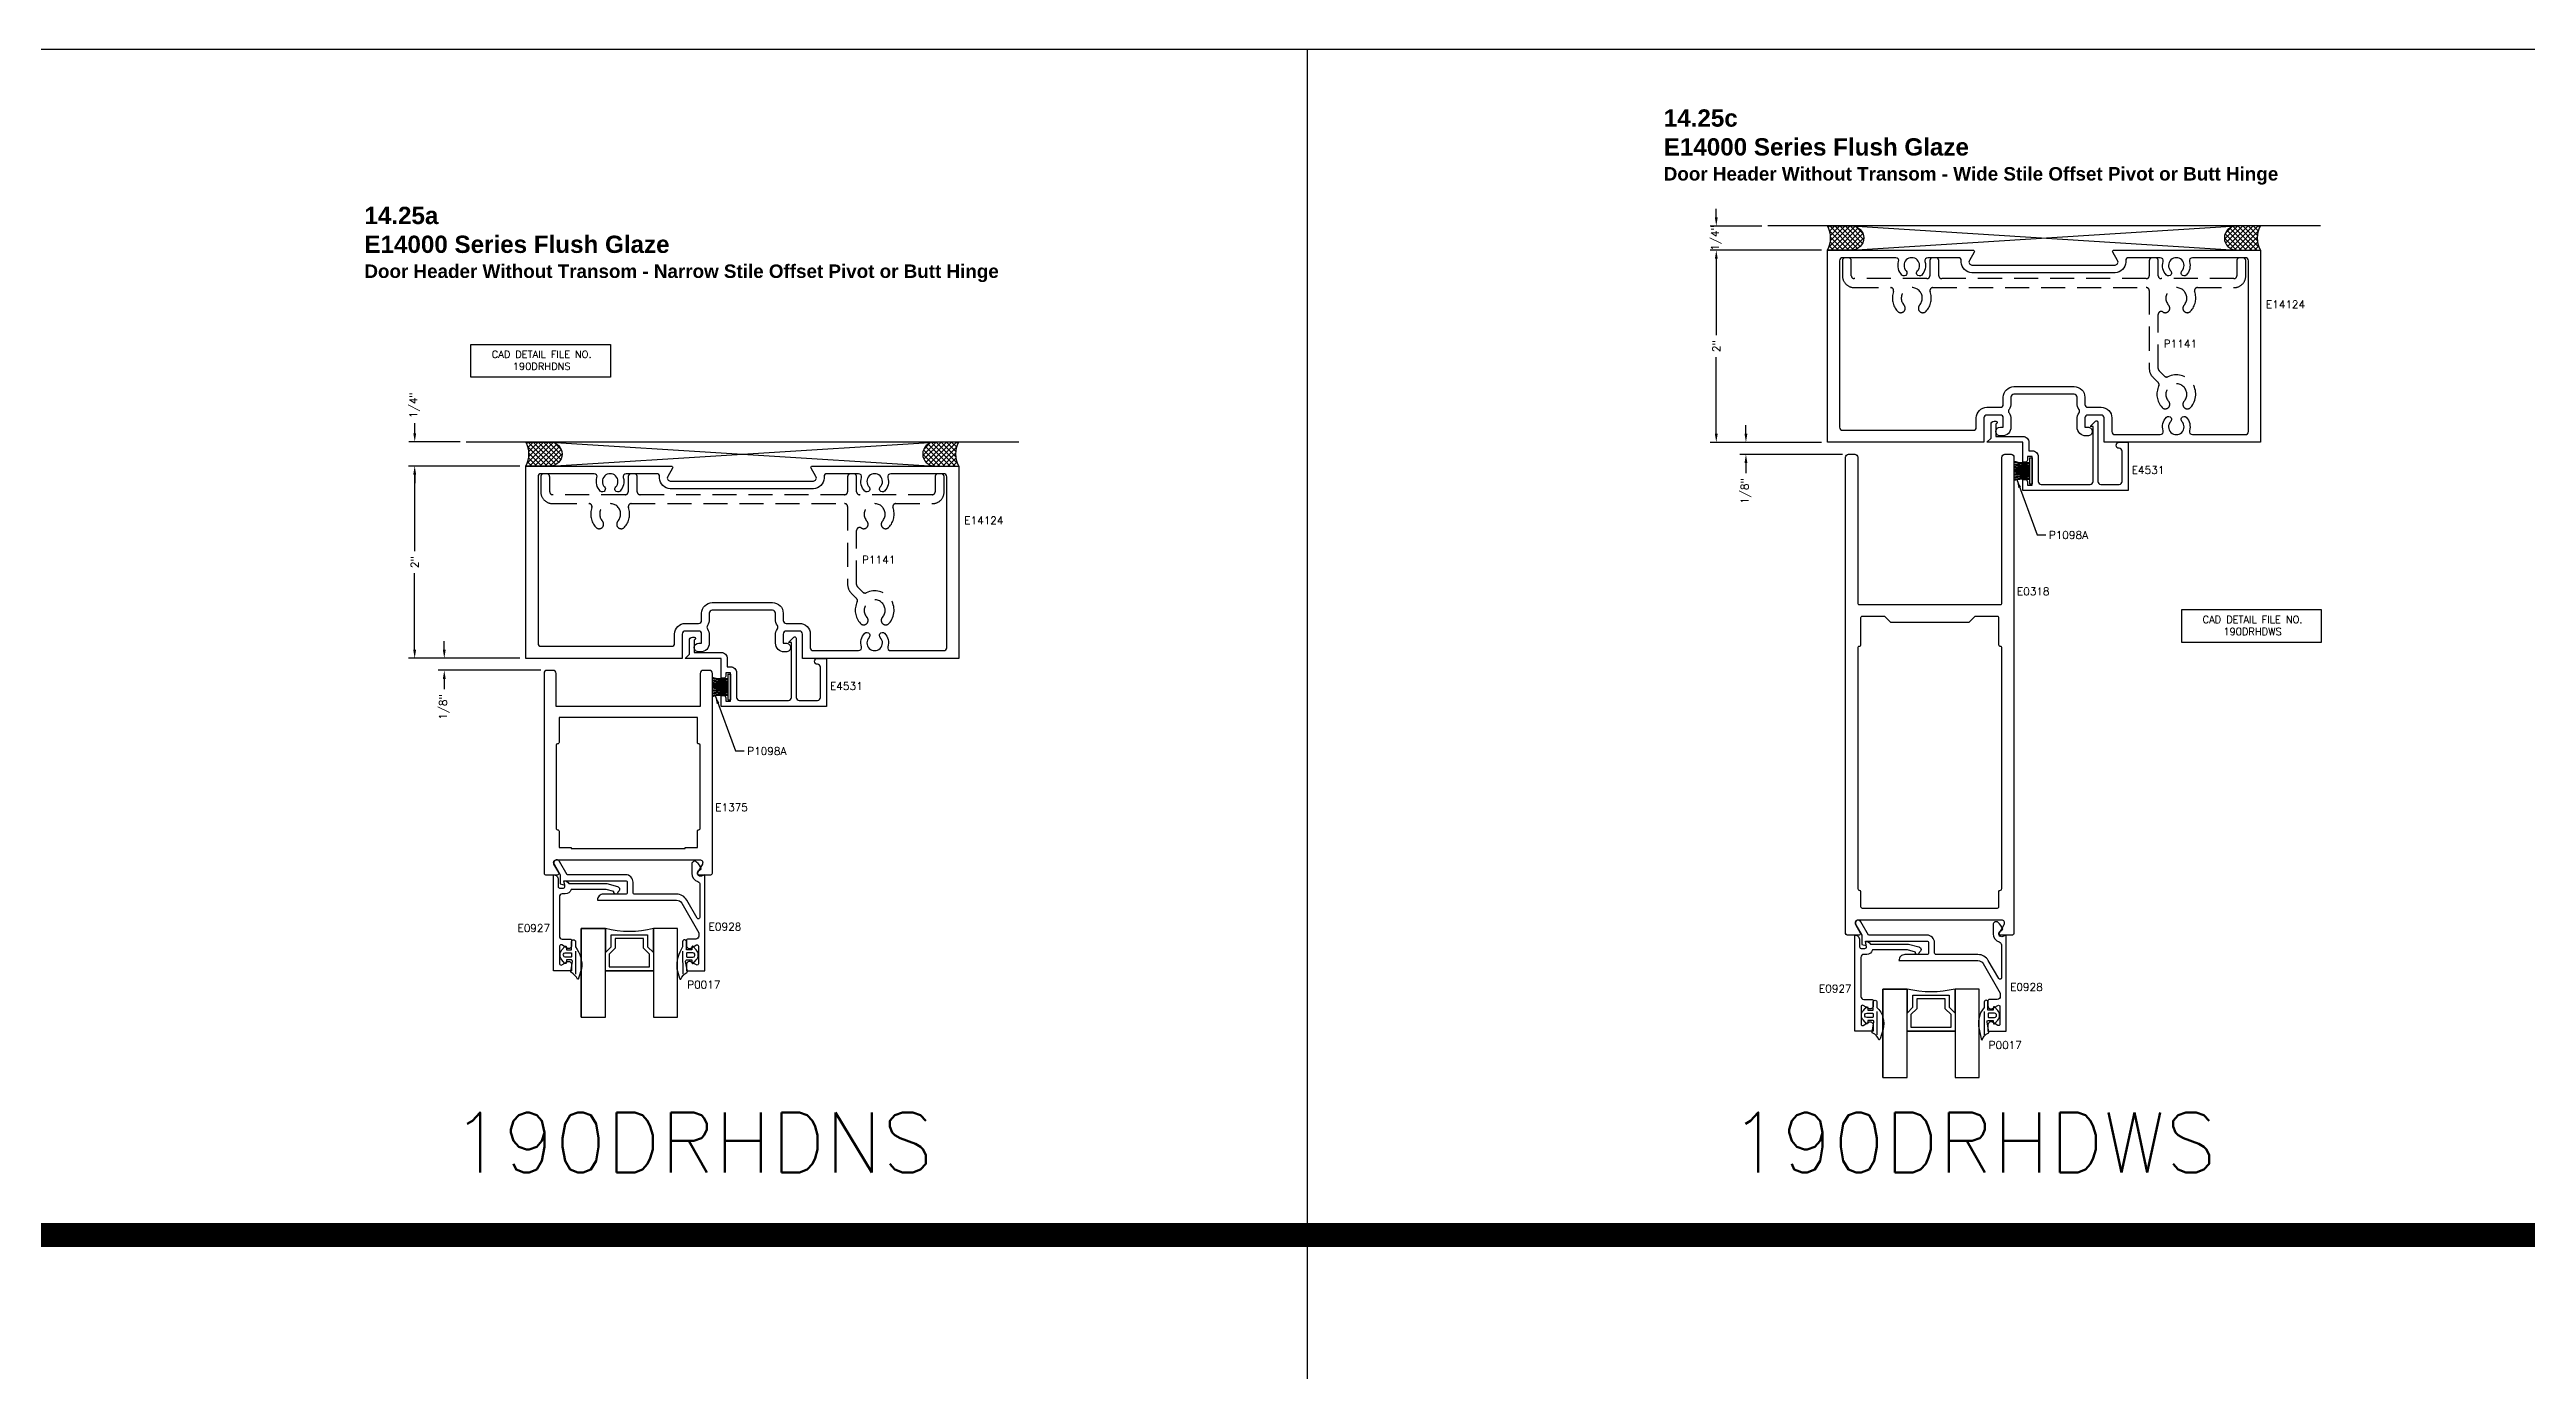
# Model space of a CAD drawing. Extents: x 0 to 139, y -24 to 89.
# Drawn here: x 98.1 to 123.85, y 75.12 to 88.85 of the extents above; entities that cross this region are included whole.
import ezdxf

# ---------------------------------------------------------------- set-up
doc = ezdxf.new("R2010")
doc.units = 0
doc.header["$MEASUREMENT"] = 0
doc.linetypes.add('HIDDEN', pattern=[0.375, 0.25, -0.125])
doc.layers.get('DEFPOINTS').update_dxf_attribs({"linetype": 'CONTINUOUS'})
for name, color, linetype in [('R-ANNO-DIMS', 3, 'CONTINUOUS'), ('R-ANNO-TEXT', 6, 'CONTINUOUS'), ('R-DET1', 4, 'CONTINUOUS'), ('R-DET2', 2, 'CONTINUOUS'), ('R-DET3', 5, 'CONTINUOUS'), ('R-OTLN', 1, 'CONTINUOUS'), ('R-PAT1', 5, 'CONTINUOUS'), ('R-PAT3', 2, 'CONTINUOUS'), ('TITLE', 7, 'CONTINUOUS')]:
    doc.layers.add(name, color=color, linetype=linetype)
doc.styles.get("Standard").update_dxf_attribs({"font": 'simplex'})
doc.dimstyles.new('1X', dxfattribs={"dimtxt": 0.08, "dimasz": 0.09, "dimexe": 0.0625, "dimexo": 0.0625, "dimgap": 0.062, "dimtad": 0, "dimdec": 5, "dimzin": 4, "dimtxsty": 'STANDARD', "dimcen": 0, "dimclrd": 256, "dimclre": 256, "dimclrt": 256, "dimazin": 3, "dimtfac": 1, "dimtdec": 5, "dimtofl": 0, "dimtmove": 0, "dimatfit": 3, "dimtolj": 1, "dimtzin": 4})
pattern_1 = [(45, (114.06353, 79.912073), (-0.0265165, 0.0265165), []), (135, (114.06353, 79.912073), (-0.0265165, -0.0265165), [])]
pattern_2 = [(45, (100.531544, 77.665297), (-0.0265165, 0.0265165), []), (135, (100.531544, 77.665297), (-0.0265165, -0.0265165), [])]

# ---------------------------------------------------------------- blocks, each defined once
blk = doc.blocks.new('*D122')
at = {"layer": 'DEFPOINTS', "color": 0}
for p in [(115.738, 84.768), (116.587, 84.768), (116.806, 84.643)]:
    blk.add_point(p, dxfattribs=at)
at = {"layer": 'R-ANNO-DIMS'}
for p, q in [((116.525, 84.768), (115.675, 84.768)), ((115.738, 84.858), (115.738, 84.948)), ((116.743, 84.643), (115.675, 84.643)), ((115.738, 84.553), (115.738, 84.449))]:
    blk.add_line(p, q, dxfattribs=at)
for points in [[(115.723, 84.858), (115.753, 84.858), (115.738, 84.768)], [(115.723, 84.553), (115.753, 84.553), (115.738, 84.643)]]:
    blk.add_solid(points, dxfattribs=at)
at = {"layer": 'R-ANNO-DIMS', "insert": (115.738, 84.261), "char_height": 0.08, "attachment_point": 5, "rotation": 90}
blk.add_mtext('\\A1;1/8"', dxfattribs=at)
blk = doc.blocks.new('*D123')
at = {"layer": 'DEFPOINTS', "color": 0}
for p in [(115.43, 87.018), (115.964, 87.018), (116.587, 86.768)]:
    blk.add_point(p, dxfattribs=at)
at = {"layer": 'R-ANNO-DIMS'}
for p, q in [((115.43, 87.108), (115.43, 87.198)), ((115.902, 87.018), (115.367, 87.018)), ((116.525, 86.768), (115.367, 86.768)), ((115.43, 86.678), (115.43, 86.588))]:
    blk.add_line(p, q, dxfattribs=at)
for points in [[(115.415, 87.108), (115.445, 87.108), (115.43, 87.018)], [(115.415, 86.678), (115.445, 86.678), (115.43, 86.768)]]:
    blk.add_solid(points, dxfattribs=at)
at = {"layer": 'R-ANNO-DIMS', "insert": (115.43, 86.893), "char_height": 0.08, "attachment_point": 5, "rotation": 90}
blk.add_mtext('\\A1;1/4"', dxfattribs=at)
blk = doc.blocks.new('*D124')
at = {"layer": 'DEFPOINTS', "color": 0}
for p in [(115.43, 86.768), (116.587, 86.768), (116.587, 84.768)]:
    blk.add_point(p, dxfattribs=at)
at = {"layer": 'R-ANNO-DIMS'}
for p, q in [((116.525, 86.768), (115.367, 86.768)), ((115.43, 86.678), (115.43, 85.884)), ((115.43, 84.858), (115.43, 85.653)), ((116.525, 84.768), (115.367, 84.768))]:
    blk.add_line(p, q, dxfattribs=at)
for points in [[(115.415, 86.678), (115.445, 86.678), (115.43, 86.768)], [(115.415, 84.858), (115.445, 84.858), (115.43, 84.768)]]:
    blk.add_solid(points, dxfattribs=at)
at = {"layer": 'R-ANNO-DIMS', "insert": (115.43, 85.768), "char_height": 0.08, "attachment_point": 5, "rotation": 90}
blk.add_mtext('\\A1;2"', dxfattribs=at)
blk = doc.blocks.new('*D125')
at = {"layer": 'DEFPOINTS', "color": 0}
for p in [(102.206, 82.522), (103.055, 82.522), (103.274, 82.397)]:
    blk.add_point(p, dxfattribs=at)
at = {"layer": 'R-ANNO-DIMS'}
for p, q in [((102.206, 82.612), (102.206, 82.702)), ((102.993, 82.522), (102.143, 82.522)), ((103.211, 82.397), (102.143, 82.397)), ((102.206, 82.307), (102.206, 82.202))]:
    blk.add_line(p, q, dxfattribs=at)
for points in [[(102.191, 82.612), (102.221, 82.612), (102.206, 82.522)], [(102.191, 82.307), (102.221, 82.307), (102.206, 82.397)]]:
    blk.add_solid(points, dxfattribs=at)
at = {"layer": 'R-ANNO-DIMS', "insert": (102.206, 82.015), "char_height": 0.08, "attachment_point": 5, "rotation": 90}
blk.add_mtext('\\A1;1/8"', dxfattribs=at)
blk = doc.blocks.new('*D126')
at = {"layer": 'DEFPOINTS', "color": 0}
for p in [(101.899, 84.772), (102.432, 84.772), (103.055, 84.522)]:
    blk.add_point(p, dxfattribs=at)
at = {"layer": 'R-ANNO-DIMS'}
for p, q in [((102.37, 84.772), (101.836, 84.772)), ((101.899, 84.862), (101.899, 84.966)), ((102.993, 84.522), (101.836, 84.522)), ((101.899, 84.432), (101.899, 84.342))]:
    blk.add_line(p, q, dxfattribs=at)
for points in [[(101.884, 84.862), (101.914, 84.862), (101.899, 84.772)], [(101.884, 84.432), (101.914, 84.432), (101.899, 84.522)]]:
    blk.add_solid(points, dxfattribs=at)
at = {"layer": 'R-ANNO-DIMS', "insert": (101.899, 85.154), "char_height": 0.08, "attachment_point": 5, "rotation": 90}
blk.add_mtext('\\A1;1/4"', dxfattribs=at)
blk = doc.blocks.new('*D127')
at = {"layer": 'DEFPOINTS', "color": 0}
for p in [(101.898, 84.522), (103.055, 84.522), (103.055, 82.522)]:
    blk.add_point(p, dxfattribs=at)
at = {"layer": 'R-ANNO-DIMS'}
for p, q in [((102.993, 84.522), (101.835, 84.522)), ((101.898, 84.432), (101.898, 83.637)), ((101.898, 82.612), (101.898, 83.406)), ((102.993, 82.522), (101.835, 82.522))]:
    blk.add_line(p, q, dxfattribs=at)
for points in [[(101.883, 84.432), (101.913, 84.432), (101.898, 84.522)], [(101.883, 82.612), (101.913, 82.612), (101.898, 82.522)]]:
    blk.add_solid(points, dxfattribs=at)
at = {"layer": 'R-ANNO-DIMS', "insert": (101.898, 83.522), "char_height": 0.08, "attachment_point": 5, "rotation": 90}
blk.add_mtext('\\A1;2"', dxfattribs=at)
blk = doc.blocks.new('WEATHERING')
at = {"layer": 'R-DET2'}
for p, q in [((0, 0), (0, -0.27)), ((0, 0), (0.03, 0)), ((0.03, 0), (0.03, -0.27)), ((0, -0.129), (-0.16, -0.129)), ((0, -0.139), (-0.16, -0.139)), ((0, -0.27), (0.03, -0.27))]:
    blk.add_line(p, q, dxfattribs=at)
for centre, radius, start, end in [((-0.056, 0.313), 0.361, 253.2416, 278.8875), ((-0.056, 0.313), 0.371, 253.7056, 278.6489), ((-0.057, 0.486), 0.557, 259.3278, 275.8729), ((-0.057, 0.486), 0.566, 259.5182, 275.7701), ((-0.063, 0.677), 0.77, 262.7557, 274.6832), ((-0.063, 0.677), 0.78, 262.849, 274.6238), ((-0.066, 1.463), 1.578, 266.5833, 272.3941), ((-0.067, -1.773), 1.619, 87.6382, 93.304), ((-0.064, -0.966), 0.8, 85.4377, 96.9231), ((-0.064, -0.966), 0.79, 85.3793, 97.0112), ((-0.058, -0.769), 0.58, 84.3053, 100.1631), ((-0.058, -0.769), 0.57, 84.2043, 100.3432), ((-0.056, -0.591), 0.38, 81.4567, 105.8164), ((-0.056, -0.591), 0.37, 81.2223, 106.2556)]:
    blk.add_arc(centre, radius, start, end, dxfattribs=at)

msp = doc.modelspace()

# ---------------------------------------------------------------- hatches: boundary and pattern name
at = {"layer": 'R-PAT1'}
h = msp.add_hatch(dxfattribs=at)
h.set_pattern_fill('ANSI37', color=256, scale=0.3, style=0)
h.set_pattern_definition(pattern_1)
h.paths.add_polyline_path([(116.5873421, 87.0184296, -0.2468022963), (116.5873421, 86.7684296), (116.8372931, 86.7684296), (116.8529549, 86.7694085, 0.882004857), (116.8529548, 87.0174507), (116.8372931, 87.0184296)])
h = msp.add_hatch(dxfattribs=at)
h.set_pattern_fill('ANSI37', color=256, scale=0.3, style=0)
h.set_pattern_definition(pattern_1)
h.paths.add_polyline_path([(121.0872441, 87.0184296, 0.2468022963), (121.0872441, 86.7684296), (120.8372931, 86.7684296), (120.8216312, 86.7694085, -0.882004857), (120.8216314, 87.0174507), (120.8372931, 87.0184296)])
h = msp.add_hatch(dxfattribs=at)
h.set_pattern_fill('ANSI37', color=256, scale=0.3, style=0)
h.set_pattern_definition(pattern_2)
h.paths.add_polyline_path([(103.0553569, 84.7716537, -0.2468022963), (103.0553569, 84.5216537), (103.3053079, 84.5216537), (103.3209698, 84.5226326, 0.882004857), (103.3209696, 84.7706749), (103.3053079, 84.7716537)])
h = msp.add_hatch(dxfattribs=at)
h.set_pattern_fill('ANSI37', color=256, scale=0.3, style=0)
h.set_pattern_definition(pattern_2)
h.paths.add_polyline_path([(107.5552589, 84.7716537, 0.2468022963), (107.5552589, 84.5216537), (107.3053079, 84.5216537), (107.2896461, 84.5226326, -0.882004857), (107.2896462, 84.7706749), (107.3053079, 84.7716537)])

# ---------------------------------------------------------------- linework, layer by layer
at = {"layer": 'R-ANNO-TEXT'}
for points in [[(102.4819597, 85.7868806), (103.9334396, 85.7868806), (103.9334396, 85.4448178), (102.4819597, 85.4448178)], [(120.2684872, 83.0285303), (121.7199671, 83.0285303), (121.7199671, 82.6864674), (120.2684872, 82.6864674)]]:
    msp.add_lwpolyline(points, close=True, dxfattribs=at)
at = {"layer": 'R-DET1'}
for points in [[(118.6178421, 84.8304286, -0.4142135624), (118.6798421, 84.7684286), (118.6798421, 84.6814286), (118.7148421, 84.6814276, -0.4142135624), (118.7768421, 84.6194276), (118.7768411, 84.3614286, 0.4142135624), (118.8078411, 84.3304286), (119.3153401, 84.3304286, 0.4142135624), (119.3463401, 84.3614286), (119.3463401, 84.9334286), (119.3153401, 84.9334286), (119.3709906, 84.9890791, -0.6681786379), (119.3963411, 84.9785786), (119.3963401, 84.3614286, 0.4142135624), (119.4273401, 84.3304286), (119.6185911, 84.3304286, 0.4142135624), (119.6495911, 84.3614286), (119.6495911, 84.6754286, 0.4233808722), (119.6175911, 84.7064266, -0.9999838711), (119.6175921, 84.7684286), (119.7115921, 84.7684286), (119.7115921, 84.2684286), (118.6178421, 84.2684286), (118.6178421, 84.3814286), (118.6418421, 84.3814286, -0.4142135624), (118.6648421, 84.3584286), (118.6648411, 84.3244276), (118.7148421, 84.3244276), (118.7148421, 84.6194276), (118.6648411, 84.6194276), (118.6648421, 84.5844286, -0.4142135624), (118.6418421, 84.5614286), (118.6178421, 84.5614286), (118.6178421, 84.7684286), (118.2433411, 84.7684286), (118.2863411, 84.8114286), (118.2863421, 84.9574286, -0.4142135624), (118.3173421, 84.9884286), (118.3363421, 84.9884286, -1), (118.3363421, 84.9584286), (118.3363421, 84.8304286)], [(105.0858569, 82.5836527, -0.4142135624), (105.1478569, 82.5216527), (105.1478569, 82.4346527), (105.1828569, 82.4346517, -0.4142135624), (105.2448569, 82.3726517), (105.2448559, 82.1146527, 0.4142135624), (105.2758559, 82.0836527), (105.7833549, 82.0836527, 0.4142135624), (105.8143549, 82.1146527), (105.8143549, 82.6866527), (105.7833549, 82.6866527), (105.8390054, 82.7423033, -0.6681786379), (105.8643559, 82.7318027), (105.8643549, 82.1146527, 0.4142135624), (105.8953549, 82.0836527), (106.0866059, 82.0836527, 0.4142135624), (106.1176059, 82.1146527), (106.1176059, 82.4286527, 0.4233808722), (106.0856059, 82.4596507, -0.9999838711), (106.0856069, 82.5216527), (106.1796069, 82.5216527), (106.1796069, 82.0216527), (105.0858569, 82.0216527), (105.0858569, 82.1346527), (105.1098569, 82.1346527, -0.4142135624), (105.1328569, 82.1116527), (105.1328559, 82.0776517), (105.1828569, 82.0776517), (105.1828569, 82.3726517), (105.1328559, 82.3726517), (105.1328569, 82.3376527, -0.4142135624), (105.1098569, 82.3146527), (105.0858569, 82.3146527), (105.0858569, 82.5216527), (104.7113559, 82.5216527), (104.7543559, 82.5646527), (104.7543569, 82.7106527, -0.4142135624), (104.7853569, 82.7416527), (104.8043569, 82.7416527, -1), (104.8043569, 82.7116527), (104.8043569, 82.5836527)], [(104.1384106, 80.0069394), (104.6204245, 80.0069394, -0.2679441748), (104.6741185, 79.9759394), (104.8520665, 79.6677236), (104.8520665, 79.6329393, -0.4142135624), (104.8210665, 79.6019393), (104.7390665, 79.6019393, 0.4142135624), (104.7240665, 79.5869393), (104.7240665, 79.5349392, 0.5773502019), (104.7705665, 79.5080924), (104.8265665, 79.5404241, -0.5773502019), (104.8490665, 79.5274337), (104.8490665, 79.3454447, -0.5773519876), (104.8265664, 79.3324544), (104.7705666, 79.3647863, 0.5773519876), (104.7240665, 79.3379396), (104.7240665, 79.2709394), (104.9140665, 79.2709394), (104.9140665, 80.2709393), (104.8795712, 80.2571529, -0.8690756106), (104.8490611, 80.3104302), (104.8780666, 80.332939, 0.1233324455), (104.8293935, 80.4032631, 0.6447667401), (104.7780665, 80.3800073), (104.7780665, 80.2859394, 0.3306536284), (104.8420334, 80.1997867, -0.3306533202), (104.8640665, 80.1701119), (104.8640665, 79.8269208, -0.7673263224), (104.8360761, 79.8194208), (104.7281005, 80.0064394, 0.2679502201), (104.6198475, 80.0689394), (104.1850666, 80.0689394, -0.4142135624), (104.1690666, 80.0849394), (104.1690666, 80.1929394, 0.4142135624), (104.0910666, 80.2709394), (103.4839537, 80.2709394), (103.4034133, 80.4104394, 1), (103.3497197, 80.3794394), (103.4123622, 80.2709393), (103.4123622, 80.175265), (103.4583623, 80.1629394), (103.4502512, 80.2089394), (104.0910666, 80.2089394, -0.4142135624), (104.1070666, 80.1929394), (104.1070666, 80.0849394, -0.4142135624), (104.0910666, 80.0689394), (103.8610666, 80.0689394, 0.4142135624), (103.7990666, 80.0069394)], [(103.5302511, 79.3379395), (103.5302511, 79.2709395), (103.3402511, 79.2709395), (103.3402511, 80.2709393, -0.4142136795), (103.3902511, 80.2209393), (103.3902512, 80.1479394, 0.4142135624), (103.4052512, 80.1329394), (103.4457758, 80.1329394, 0.4663063931), (103.4605479, 80.1505441), (103.4502512, 80.2089394, -0.2521277737), (103.5022508, 80.1789391), (103.8972513, 80.1789394), (104.005274, 80.1499949, -0.7157527911), (104.0091832, 80.0914451, -1.1795036867), (103.9699088, 80.0952838), (103.8890878, 80.1169395), (103.5235484, 80.1169395, -0.3397134022), (103.463652, 80.0709394), (103.4332512, 80.0709394, 0.4142135232), (103.4022511, 80.0399394), (103.4022511, 79.6329395, 0.4142136569), (103.4332511, 79.6019395), (103.5152511, 79.6019395, -0.4142135624), (103.5302511, 79.5869395), (103.5302511, 79.5349395, -0.5773651401), (103.4837499, 79.5080934), (103.4277512, 79.5404243, 0.5773517472), (103.4052511, 79.527434), (103.4052512, 79.3454449, 0.5773513623), (103.4277511, 79.3324546), (103.4835828, 79.3646884, -0.5794456886), (103.5302511, 79.3379395, 1)], [(117.0602363, 78.7097143), (117.0602363, 78.6427143), (116.8702363, 78.6427143), (116.8702363, 79.6427142, -0.4142136795), (116.9202363, 79.5927142), (116.9202364, 79.5197142, 0.4142135624), (116.9352364, 79.5047142), (116.975761, 79.5047142, 0.4663063931), (116.9905331, 79.5223189), (116.9802364, 79.5807142, -0.2521277737), (117.032236, 79.5507139), (117.4272365, 79.5507143), (117.5352592, 79.5217697, -0.7157527911), (117.5391684, 79.4632199, -1.1795036867), (117.499894, 79.4670586), (117.419073, 79.4887143), (117.0535336, 79.4887143, -0.3397134022), (116.9936372, 79.4427142), (116.9632364, 79.4427142, 0.4142135232), (116.9322363, 79.4117142), (116.9322363, 79.0047143, 0.4142136569), (116.9632363, 78.9737143), (117.0452363, 78.9737143, -0.4142135624), (117.0602363, 78.9587143), (117.0602363, 78.9067143, -0.5773651401), (117.0137351, 78.8798682), (116.9577364, 78.9121992, 0.5773517472), (116.9352363, 78.8992088), (116.9352364, 78.7172197, 0.5773513623), (116.9577363, 78.7042294), (117.013568, 78.7364632, -0.5794456886), (117.0602363, 78.7097143, 1)], [(117.6683958, 79.3787142), (118.1504097, 79.3787142, -0.2679441748), (118.2041037, 79.3477142), (118.3820517, 79.0394984), (118.3820517, 79.0047141, -0.4142135624), (118.3510517, 78.9737141), (118.2690517, 78.9737141, 0.4142135624), (118.2540517, 78.9587141), (118.2540517, 78.9067141, 0.5773502019), (118.3005517, 78.8798673), (118.3565517, 78.9121989, -0.5773502019), (118.3790517, 78.8992085), (118.3790517, 78.7172196, -0.5773519876), (118.3565516, 78.7042292), (118.3005518, 78.7365611, 0.5773519876), (118.2540517, 78.7097144), (118.2540517, 78.6427142), (118.4440517, 78.6427142), (118.4440517, 79.6427141), (118.4095564, 79.6289278, -0.8690756106), (118.3790463, 79.682205), (118.4080518, 79.7047138, 0.1233324455), (118.3593787, 79.775038, 0.6447667401), (118.3080517, 79.7517822), (118.3080517, 79.6577142, 0.3306536284), (118.3720186, 79.5715615, -0.3306533202), (118.3940517, 79.5418867), (118.3940517, 79.1986957, -0.7673263224), (118.3660613, 79.1911957), (118.2580857, 79.3782142, 0.2679502201), (118.1498327, 79.4407142), (117.7150518, 79.4407142, -0.4142135624), (117.6990518, 79.4567142), (117.6990518, 79.5647142, 0.4142135624), (117.6210518, 79.6427142), (117.0139389, 79.6427142), (116.9333985, 79.7822142, 1), (116.8797049, 79.7512142), (116.9423474, 79.6427141), (116.9423474, 79.5470399), (116.9883475, 79.5347142), (116.9802364, 79.5807142), (117.6210518, 79.5807142, -0.4142135624), (117.6370518, 79.5647142), (117.6370518, 79.4567142, -0.4142135624), (117.6210518, 79.4407142), (117.3910518, 79.4407142, 0.4142135624), (117.3290518, 79.3787142)]]:
    msp.add_lwpolyline(points, format="xyb", close=True, dxfattribs=at)
at = {"layer": 'R-DET2'}
for points in [[(103.6327867, 79.2917964), (103.6020035, 79.1936879, -0.4770370124), (103.5899224, 79.1839068, 0.1690634905), (103.5279668, 79.252813, -0.3788088369), (103.5200859, 79.2634656), (103.5393, 79.3687823, 0.3462419148), (103.529338, 79.3846538), (103.4752511, 79.3846538), (103.4741402, 79.3544566, -0.6086559015), (103.4609955, 79.3490532), (103.4286848, 79.3856058, -0.3786170875), (103.4286848, 79.4887018), (103.4609955, 79.5252544, -0.6086559015), (103.4741402, 79.5198511), (103.4752511, 79.4896538), (103.5302511, 79.4896538), (103.5302511, 79.5746538, -1), (103.5702511, 79.5746538), (103.5702511, 79.5196143, -0.199321479)], [(104.623423, 79.2924964), (104.6523144, 79.193688, 0.4770370124), (104.6643955, 79.1839069, -0.1690634905), (104.726351, 79.2528132, 0.3788088369), (104.7342319, 79.2634658), (104.7150178, 79.3687824, -0.3462419148), (104.7249797, 79.384654), (104.7790666, 79.384654), (104.7801775, 79.3544568, 0.6086559015), (104.7933223, 79.3490534), (104.8256329, 79.3856061, 0.3786170875), (104.8256328, 79.4887021), (104.7933221, 79.5252547, 0.6086559015), (104.7801774, 79.5198513), (104.7790666, 79.489654), (104.7240666, 79.489654), (104.7240665, 79.574654, 1), (104.6840665, 79.574654), (104.6840665, 79.5196145, 0.1747085857)], [(103.4442037, 79.4446538, -0.3419987131), (103.4635686, 79.4596538), (103.5222511, 79.4596538, -0.4142135624), (103.5302511, 79.4516538), (103.5302511, 79.4226538, -0.4142135624), (103.5222511, 79.4146538), (103.4635686, 79.4146538, -0.3419987131), (103.4442037, 79.4296538, -0.1270166538)], [(104.810114, 79.4446541, 0.3419987131), (104.790749, 79.4596541), (104.7320666, 79.459654, 0.4142135624), (104.7240666, 79.451654), (104.7240666, 79.422654, 0.4142135624), (104.7320666, 79.414654), (104.7907491, 79.4146541, 0.3419987131), (104.810114, 79.4296541, 0.1270166538)], [(117.1640392, 78.6635713), (117.1319887, 78.5654627, -0.4770370124), (117.1199076, 78.5556817, 0.1690634905), (117.057952, 78.6245879, -0.3788088369), (117.0500711, 78.6352405), (117.0692852, 78.7405571, 0.3462419148), (117.0593232, 78.7564287), (117.0052363, 78.7564287), (117.0041254, 78.7262314, -0.6086559015), (116.9909807, 78.7208281), (116.95867, 78.7573807, -0.3786170875), (116.95867, 78.8604766), (116.9909807, 78.8970293, -0.6086559015), (117.0041254, 78.8916259), (117.0052363, 78.8614287), (117.0602363, 78.8614287), (117.0602363, 78.9464287, -1), (117.1002363, 78.9464287), (117.1002363, 78.8913892, -0.270880874)], [(116.9743238, 78.8164287, -0.3419987131), (116.9936887, 78.8314287), (117.0523712, 78.8314287, -0.4142135624), (117.0603712, 78.8234287), (117.0603712, 78.7944287, -0.4142135624), (117.0523712, 78.7864287), (116.9936887, 78.7864287, -0.3419987131), (116.9743238, 78.8014287, -0.1270166538)], [(118.1629518, 78.6635714), (118.1822996, 78.5654628, 0.4770370124), (118.1943807, 78.5556818, -0.1690634905), (118.2563362, 78.624588, 0.3788088369), (118.2642171, 78.6352407), (118.245003, 78.7405573, -0.3462419148), (118.2549649, 78.7564289), (118.3090518, 78.7564289), (118.3101627, 78.7262317, 0.6086559015), (118.3233075, 78.7208283), (118.3556181, 78.757381, 0.3786170875), (118.355618, 78.8604769), (118.3233073, 78.8970295, 0.6086559015), (118.3101626, 78.8916261), (118.3090518, 78.8614289), (118.2540518, 78.8614289), (118.2540517, 78.9464289, 1), (118.2140517, 78.9464288), (118.2140517, 78.8913893, 0.2392008477)], [(118.3413215, 78.8164289, 0.3419987131), (118.3219565, 78.8314289), (118.2632741, 78.8314289, 0.4142135624), (118.2552741, 78.8234289), (118.2552741, 78.7944289, 0.4142135624), (118.2632741, 78.7864289), (118.3219566, 78.7864289, 0.3419987131), (118.3413215, 78.8014289, 0.1270166538)]]:
    msp.add_lwpolyline(points, format="xyb", close=True, dxfattribs=at)
for points in [[(103.6304827, 78.7914807), (103.8804827, 78.7914806), (103.8804827, 79.7106811), (103.6304827, 79.7106811), (103.6304827, 78.7914806), (103.6304827, 79.7106811), (103.8804827, 79.7106811), (103.8804827, 79.4606811), (103.9424827, 79.5226811), (103.9424827, 79.6476811), (104.3184827, 79.6476811), (104.3184827, 79.5226811), (104.3804827, 79.4606811), (104.3804827, 79.2726811), (103.8804827, 79.2726811), (104.3804827, 79.2726811), (104.3804827, 78.7914806), (104.6304827, 78.7914806), (104.6304827, 79.7106811), (104.3804827, 79.7106811), (104.3804827, 79.4606811), (104.3804827, 79.7106811, -0.1233101835), (103.8804827, 79.7106811, 1.5690044203)], [(117.1626459, 78.1632554), (117.4126459, 78.1632552), (117.4126459, 79.0824558), (117.1626459, 79.0824558), (117.1626459, 78.1632552), (117.1626459, 79.0824558), (117.4126459, 79.0824558), (117.4126459, 78.8324558), (117.4746459, 78.8944558), (117.4746459, 79.0194558), (117.8506459, 79.0194558), (117.8506459, 78.8944558), (117.9126459, 78.8324558), (117.9126459, 78.6444558), (117.4126459, 78.6444558), (117.9126459, 78.6444558), (117.9126459, 78.1632552), (118.1626459, 78.1632552), (118.1626459, 79.0824558), (117.9126459, 79.0824558), (117.9126459, 78.8324558), (117.9126459, 79.0824558, -0.1233101835), (117.4126459, 79.0824558, 1.5690044203)]]:
    msp.add_lwpolyline(points, format="xyb", dxfattribs=at)
for points in [[(103.9204827, 79.3126811), (104.3404827, 79.3126811), (104.3404827, 79.4441126), (104.2784827, 79.5061126), (104.2784827, 79.6076811), (103.9824827, 79.6076811), (103.9824827, 79.5061126), (103.9204827, 79.4441126), (103.9204827, 79.3126811)], [(103.5702511, 79.475464), (103.5700035, 79.235688)], [(104.6840666, 79.4754642), (104.6843144, 79.2356881)], [(117.1003712, 78.8472389), (117.1001236, 78.6074628)], [(117.4526459, 78.6844558), (117.8726459, 78.6844558), (117.8726459, 78.8158872), (117.8106459, 78.8778872), (117.8106459, 78.9794558), (117.5146459, 78.9794558), (117.5146459, 78.8778872), (117.4526459, 78.8158872), (117.4526459, 78.6844558)], [(118.2152741, 78.847239), (118.2155219, 78.607463)]]:
    msp.add_lwpolyline(points, dxfattribs=at)
at = {"layer": 'R-DET3'}
for p, q in [((121.7097827, 87.0184296), (115.9642675, 87.0184296)), ((116.8372931, 87.0184296), (120.8372931, 86.7684296)), ((116.8372931, 86.7684296), (120.8372931, 87.0184296)), ((108.1777975, 84.7716537), (102.4322823, 84.7716537)), ((103.3053079, 84.7716537), (107.3053079, 84.5216537)), ((103.3053079, 84.5216537), (107.3053079, 84.7716537))]:
    msp.add_line(p, q, dxfattribs=at)
at = {"layer": 'R-DET3', "linetype": 'HIDDEN'}
for points in [[(120.0243911, 86.6574286, 0.4142135624), (119.9933911, 86.6884286), (119.9623911, 86.6884286, 0.4142135624), (119.9313911, 86.6574286), (119.9313911, 86.5014286, -0.4142135624), (119.9003911, 86.4704286), (117.7743961, 86.4704286, -0.4142135624), (117.7433961, 86.5014286), (117.7433961, 86.6574286, 0.4142135624), (117.7123961, 86.6884286), (117.6813961, 86.6884286, 0.4142135624), (117.6503961, 86.6574286), (117.6503961, 86.5014286, -0.4142135624), (117.6193961, 86.4704286), (116.8646411, 86.4704286, -0.4142135624), (116.8336411, 86.5014286), (116.8336411, 86.6574286, 0.4142135624), (116.8026411, 86.6884286), (116.7716411, 86.6884286, 0.4142135624), (116.7406411, 86.6574286), (116.7406411, 86.5024286, 0.4142135624), (116.8656411, 86.3774286), (117.2428397, 86.3774286, -0.5181193094), (117.2720511, 86.3360509, 0.27806951), (117.3137053, 86.1316988, 0.5062303828), (117.3882038, 86.1399237, 0.3278181232), (117.3821619, 86.1946487, -2.2780811719), (117.5426302, 86.1946487, 0.3278181232), (117.5365884, 86.1399237, 0.5062303828), (117.6110869, 86.1316988, 0.27806951), (117.6527411, 86.3360509, -0.5181193094), (117.6819525, 86.3774286), (119.9003911, 86.3774286, -0.4142135624), (119.9313911, 86.3464286), (119.9313911, 85.5354444, 0.1989123674), (119.9680027, 85.447056), (120.0241357, 85.3909231, -0.3180460654), (120.0301787, 85.3556217, 0.3065542285), (120.0637003, 85.1316988, 0.5062303828), (120.1381988, 85.1399237, 0.3278181232), (120.1321569, 85.1946487, -2.2780811719), (120.2926252, 85.1946487, 0.3278181232), (120.2865834, 85.1399237, 0.5062303828), (120.3610819, 85.1316988, 0.8256018173), (120.125198, 85.450641, -0.3180460654), (120.0898966, 85.456684), (120.0334708, 85.5131098, -0.1989123674), (120.0243911, 85.5350301), (120.0243911, 86.0983909, -0.5966495988), (120.0724061, 86.1243041, 0.4311315419), (120.1381988, 86.1399237, 0.3278181232), (120.1321569, 86.1946487, -2.2780811719), (120.2926252, 86.1946487, 0.3278181232), (120.2865834, 86.1399237, 0.5062303828), (120.3610819, 86.1316988, 0.27806951), (120.4027361, 86.3360509, -0.5181193094), (120.4319475, 86.3774286), (120.8131411, 86.3774286, 0.4142135624), (120.9341411, 86.4984286), (120.9341411, 86.6574286, 0.4142135624), (120.9031411, 86.6884286), (120.8721411, 86.6884286, 0.4142135624), (120.8411411, 86.6574286), (120.8411411, 86.5014286, -0.4142135624), (120.8101411, 86.4704286), (120.0553911, 86.4704286, -0.4142135624), (120.0243911, 86.5014286)], [(106.4924059, 84.4106527, 0.4142135624), (106.4614059, 84.4416527), (106.4304059, 84.4416527, 0.4142135624), (106.3994059, 84.4106527), (106.3994059, 84.2546527, -0.4142135624), (106.3684059, 84.2236527), (104.2424109, 84.2236527, -0.4142135624), (104.2114109, 84.2546527), (104.2114109, 84.4106527, 0.4142135624), (104.1804109, 84.4416527), (104.1494109, 84.4416527, 0.4142135624), (104.1184109, 84.4106527), (104.1184109, 84.2546527, -0.4142135624), (104.0874109, 84.2236527), (103.3326559, 84.2236527, -0.4142135624), (103.3016559, 84.2546527), (103.3016559, 84.4106527, 0.4142135624), (103.2706559, 84.4416527), (103.2396559, 84.4416527, 0.4142135624), (103.2086559, 84.4106527), (103.2086559, 84.2556527, 0.4142135624), (103.3336559, 84.1306527), (103.7108545, 84.1306527, -0.5181193094), (103.7400659, 84.0892751, 0.27806951), (103.7817201, 83.8849229, 0.5062303828), (103.8562186, 83.8931479, 0.3278181232), (103.8501767, 83.9478728, -2.2780811719), (104.0106451, 83.9478728, 0.3278181232), (104.0046032, 83.8931479, 0.5062303828), (104.0791017, 83.8849229, 0.27806951), (104.1207559, 84.0892751, -0.5181193094), (104.1499673, 84.1306527), (106.3684059, 84.1306527, -0.4142135624), (106.3994059, 84.0996527), (106.3994059, 83.2886685, 0.1989123674), (106.4360176, 83.2002802), (106.4921505, 83.1441472, -0.3180460654), (106.4981935, 83.1088458, 0.3065542285), (106.5317151, 82.8849229, 0.5062303828), (106.6062136, 82.8931479, 0.3278181232), (106.6001717, 82.9478728, -2.2780811719), (106.7606401, 82.9478728, 0.3278181232), (106.7545982, 82.8931479, 0.5062303828), (106.8290967, 82.8849229, 0.8256018173), (106.5932128, 83.2038652, -0.3180460654), (106.5579114, 83.2099082), (106.5014856, 83.266334, -0.1989123674), (106.4924059, 83.2882543), (106.4924059, 83.8516151, -0.5966495988), (106.5404209, 83.8775282, 0.4311315419), (106.6062136, 83.8931479, 0.3278181232), (106.6001717, 83.9478728, -2.2780811719), (106.7606401, 83.9478728, 0.3278181232), (106.7545982, 83.8931479, 0.5062303828), (106.8290967, 83.8849229, 0.27806951), (106.8707509, 84.0892751, -0.5181193094), (106.8999623, 84.1306527), (107.2811559, 84.1306527, 0.4142135624), (107.4021559, 84.2516527), (107.4021559, 84.4106527, 0.4142135624), (107.3711559, 84.4416527), (107.3401559, 84.4416527, 0.4142135624), (107.3091559, 84.4106527), (107.3091559, 84.2546527, -0.4142135624), (107.2781559, 84.2236527), (106.5234059, 84.2236527, -0.4142135624), (106.4924059, 84.2546527)]]:
    msp.add_lwpolyline(points, format="xyb", close=True, dxfattribs=at)
at = {"layer": 'R-OTLN'}
for points in [[(118.4933411, 85.2374286), (118.4933411, 85.1774286, -0.1465778598), (118.4731411, 85.1093286, 0.2958579882), (118.4731411, 85.0755286, -0.1465778598), (118.4933411, 85.0074286), (118.4933411, 84.9274286, -0.4139789032), (118.4003411, 84.8344286), (118.3833411, 84.8344286, -0.4130434783), (118.3373411, 84.8804286), (118.3373411, 84.8814286, -0.4130434783), (118.3833411, 84.9274286), (118.4133411, 84.9274286), (118.4133411, 85.0214286, 0.4129032258), (118.3823411, 85.0524286), (118.2433411, 85.0524286, 0.4129032258), (118.2123411, 85.0214286), (118.2123411, 84.7684286), (116.5873411, 84.7684286), (116.5873411, 86.7684286), (118.0978411, 86.7684286, -0.5775639246), (118.1108411, 86.7459286), (118.0606411, 86.6589286, 0.5779217384), (118.0875411, 86.6124286), (119.5752411, 86.6124286, 0.5779217384), (119.6021411, 86.6589286), (119.5518411, 86.7459286, -0.5775639246), (119.5648411, 86.7684286), (121.0873411, 86.7684286), (121.0873411, 84.7684286), (119.4623411, 84.7684286), (119.4623411, 85.0214286, 0.4129032258), (119.4313411, 85.0524286), (119.2923411, 85.0524286, 0.4129032258), (119.2613411, 85.0214286), (119.2613411, 84.9274286), (119.2913411, 84.9274286, -0.415219065), (119.3373411, 84.8814286), (119.3373411, 84.8804286, -0.415219065), (119.2913411, 84.8344286), (119.2743411, 84.8344286, -0.4129032258), (119.1813411, 84.9274286), (119.1813411, 85.0074286, -0.1438783915), (119.2015411, 85.0755286, 0.2958579882), (119.2015411, 85.1093286, -0.1438783915), (119.1813411, 85.1774286), (119.1813411, 85.2374286, 0.4129032258), (119.1503411, 85.2684286), (118.5243411, 85.2684286, 0.4129032258), (118.4933411, 85.2374286)], [(119.5733411, 84.8484286), (120.0457411, 84.8484286, 0.4997946556), (120.0754411, 84.8883286, -0.2717141363), (120.1093411, 85.0286286, -0.5), (120.1585411, 85.0226286, -0.3321236016), (120.1540411, 84.9856286, 2.3513284564), (120.2707411, 84.9856286, -0.3346707893), (120.2661411, 85.0226286, -0.5), (120.3153411, 85.0286286, -0.2709970054), (120.3493411, 84.8883286, 0.5030196766), (120.3790411, 84.8484286), (120.9313411, 84.8484286, 0.4129032258), (120.9623411, 84.8794286), (120.9623411, 86.6574286, 0.4129032258), (120.9313411, 86.6884286), (120.3790411, 86.6884286, 0.5030196766), (120.3493411, 86.6485286, -0.2706707515), (120.3153411, 86.5082286, -0.5), (120.2661411, 86.5142286, -0.3353290353), (120.2707411, 86.5512286, 2.3513284564), (120.1540411, 86.5512286, -0.3327717808), (120.1585411, 86.5142286, -0.5), (120.1093411, 86.5082286, -0.2713887228), (120.0754411, 86.6485286, 0.4997946556), (120.0457411, 86.6884286), (119.7172411, 86.6884286, 0.4129032258), (119.6862411, 86.6574286), (119.6862411, 86.6434286, -0.4144144144), (119.5752411, 86.5324286), (118.0875411, 86.5324286, -0.4144144144), (117.9765411, 86.6434286), (117.9765411, 86.6574286, 0.4129032258), (117.9455411, 86.6884286), (117.6290411, 86.6884286, 0.5030196766), (117.5993411, 86.6485286, -0.2706707515), (117.5653411, 86.5082286, -0.5), (117.5161411, 86.5142286, -0.3353290353), (117.5207411, 86.5512286, 2.3513284564), (117.4040411, 86.5512286, -0.3327717808), (117.4085411, 86.5142286, -0.5), (117.3593411, 86.5082286, -0.2713887228), (117.3254411, 86.6485286, 0.4997946556), (117.2957411, 86.6884286), (116.7433411, 86.6884286, 0.4129032258), (116.7123411, 86.6574286), (116.7123411, 84.9244286, 0.4129032258), (116.7433411, 84.8934286), (118.1013411, 84.8934286, 0.4129032258), (118.1323411, 84.9244286), (118.1323411, 85.0214286, -0.4144144144), (118.2433411, 85.1324286), (118.3823411, 85.1324286, 0.4129032258), (118.4133411, 85.1634286), (118.4133411, 85.2374286, -0.4144144144), (118.5243411, 85.3484286), (119.1503411, 85.3484286, -0.4144144144), (119.2613411, 85.2374286), (119.2613411, 85.1634286, 0.4129032258), (119.2923411, 85.1324286), (119.4313411, 85.1324286, -0.4144144144), (119.5423411, 85.0214286), (119.5423411, 84.8794286, 0.4129032258), (119.5733411, 84.8484286)], [(104.9613559, 82.9906527), (104.9613559, 82.9306527, -0.1465778598), (104.9411559, 82.8625527, 0.2958579882), (104.9411559, 82.8287527, -0.1465778598), (104.9613559, 82.7606527), (104.9613559, 82.6806527, -0.4139789032), (104.8683559, 82.5876527), (104.8513559, 82.5876527, -0.4130434783), (104.8053559, 82.6336527), (104.8053559, 82.6346527, -0.4130434783), (104.8513559, 82.6806527), (104.8813559, 82.6806527), (104.8813559, 82.7746527, 0.4129032258), (104.8503559, 82.8056527), (104.7113559, 82.8056527, 0.4129032258), (104.6803559, 82.7746527), (104.6803559, 82.5216527), (103.0553559, 82.5216527), (103.0553559, 84.5216527), (104.5658559, 84.5216527, -0.5775639246), (104.5788559, 84.4991527), (104.5286559, 84.4121527, 0.5779217384), (104.5555559, 84.3656527), (106.0432559, 84.3656527, 0.5779217384), (106.0701559, 84.4121527), (106.0198559, 84.4991527, -0.5775639246), (106.0328559, 84.5216527), (107.5553559, 84.5216527), (107.5553559, 82.5216527), (105.9303559, 82.5216527), (105.9303559, 82.7746527, 0.4129032258), (105.8993559, 82.8056527), (105.7603559, 82.8056527, 0.4129032258), (105.7293559, 82.7746527), (105.7293559, 82.6806527), (105.7593559, 82.6806527, -0.415219065), (105.8053559, 82.6346527), (105.8053559, 82.6336527, -0.415219065), (105.7593559, 82.5876527), (105.7423559, 82.5876527, -0.4129032258), (105.6493559, 82.6806527), (105.6493559, 82.7606527, -0.1438783915), (105.6695559, 82.8287527, 0.2958579882), (105.6695559, 82.8625527, -0.1438783915), (105.6493559, 82.9306527), (105.6493559, 82.9906527, 0.4129032258), (105.6183559, 83.0216527), (104.9923559, 83.0216527, 0.4129032258), (104.9613559, 82.9906527)], [(106.0413559, 82.6016527), (106.5137559, 82.6016527, 0.4997946556), (106.5434559, 82.6415527, -0.2717141363), (106.5773559, 82.7818527, -0.5), (106.6265559, 82.7758527, -0.3321236016), (106.6220559, 82.7388527, 2.3513284564), (106.7387559, 82.7388527, -0.3346707893), (106.7341559, 82.7758527, -0.5), (106.7833559, 82.7818527, -0.2709970054), (106.8173559, 82.6415527, 0.5030196766), (106.8470559, 82.6016527), (107.3993559, 82.6016527, 0.4129032258), (107.4303559, 82.6326527), (107.4303559, 84.4106527, 0.4129032258), (107.3993559, 84.4416527), (106.8470559, 84.4416527, 0.5030196766), (106.8173559, 84.4017527, -0.2706707515), (106.7833559, 84.2614527, -0.5), (106.7341559, 84.2674527, -0.3353290353), (106.7387559, 84.3044527, 2.3513284564), (106.6220559, 84.3044527, -0.3327717808), (106.6265559, 84.2674527, -0.5), (106.5773559, 84.2614527, -0.2713887228), (106.5434559, 84.4017527, 0.4997946556), (106.5137559, 84.4416527), (106.1852559, 84.4416527, 0.4129032258), (106.1542559, 84.4106527), (106.1542559, 84.3966527, -0.4144144144), (106.0432559, 84.2856527), (104.5555559, 84.2856527, -0.4144144144), (104.4445559, 84.3966527), (104.4445559, 84.4106527, 0.4129032258), (104.4135559, 84.4416527), (104.0970559, 84.4416527, 0.5030196766), (104.0673559, 84.4017527, -0.2706707515), (104.0333559, 84.2614527, -0.5), (103.9841559, 84.2674527, -0.3353290353), (103.9887559, 84.3044527, 2.3513284564), (103.8720559, 84.3044527, -0.3327717808), (103.8765559, 84.2674527, -0.5), (103.8273559, 84.2614527, -0.2713887228), (103.7934559, 84.4017527, 0.4997946556), (103.7637559, 84.4416527), (103.2113559, 84.4416527, 0.4129032258), (103.1803559, 84.4106527), (103.1803559, 82.6776527, 0.4129032258), (103.2113559, 82.6466527), (104.5693559, 82.6466527, 0.4129032258), (104.6003559, 82.6776527), (104.6003559, 82.7746527, -0.4144144144), (104.7113559, 82.8856527), (104.8503559, 82.8856527, 0.4129032258), (104.8813559, 82.9166527), (104.8813559, 82.9906527, -0.4144144144), (104.9923559, 83.1016527), (105.6183559, 83.1016527, -0.4144144144), (105.7293559, 82.9906527), (105.7293559, 82.9166527, 0.4129032258), (105.7603559, 82.8856527), (105.8993559, 82.8856527, -0.4144144144), (106.0103559, 82.7746527), (106.0103559, 82.6326527, 0.4129032258), (106.0413559, 82.6016527)], [(118.1188411, 82.9564286), (118.0568411, 82.8944286), (117.2428411, 82.8944286), (117.1808411, 82.9564286), (116.9458411, 82.9564286, 0.4142135624), (116.9308411, 82.9414286), (116.9308411, 82.6594286, -0.423001409), (116.9153411, 82.6444286, 0.423001409), (116.8998411, 82.6294286), (116.8998411, 80.1264286, 0.4133333333), (116.9148411, 80.1114286), (116.9158411, 80.1114286, -0.4133333333), (116.9308411, 80.0964286), (116.9308411, 79.9394286, 0.4142135624), (116.9458411, 79.9244286), (118.3538411, 79.9244286, 0.4142135624), (118.3688411, 79.9394286), (118.3688411, 80.0964286, -0.4133333333), (118.3838411, 80.1114286), (118.3848411, 80.1114286, 0.4133333333), (118.3998411, 80.1264286), (118.3998411, 82.6294286, 0.423001409), (118.3843411, 82.6444286, -0.423001409), (118.3688411, 82.6594286), (118.3688411, 82.9414286, 0.4142135624), (118.3538411, 82.9564286), (118.1188411, 82.9564286)], [(104.9928559, 82.3656527, 0.4142135624), (104.9618559, 82.3966527), (104.8988559, 82.3966527, 0.4142135624), (104.8678559, 82.3656527), (104.8678559, 82.0216527), (104.1178559, 82.0216527), (103.3678559, 82.0216527), (103.3678559, 82.3656527, 0.4142135624), (103.3368559, 82.3966527), (103.2738559, 82.3966527, 0.4142135624), (103.2428559, 82.3656527), (103.2428559, 80.2866537, 0.4142135624), (103.2578559, 80.2716537), (103.3838559, 80.2716537, 0.5763295747), (103.3968692, 80.2941139), (103.3466163, 80.3811524, -0.5773545045), (103.3734629, 80.4276527), (104.1178559, 80.4276527), (104.8622479, 80.4276527, -0.5773491289), (104.8890947, 80.3811528), (104.8388426, 80.2941139, 0.5763295747), (104.8518559, 80.2716537), (104.9778549, 80.2716537, 0.4142135624), (104.9928549, 80.2866537)], [(104.7118559, 80.5426527), (104.7118559, 80.5526527), (104.8368559, 80.5526527), (104.8368559, 80.7246527, -0.4142135624), (104.8518559, 80.7396527, 0.432335664), (104.8678549, 80.7546537), (104.8678559, 81.6166527, 0.4323973201), (104.8518559, 81.6316527, -0.4142135624), (104.8368559, 81.6466527), (104.8368559, 81.9066527), (104.1178559, 81.9066527), (103.3988559, 81.9066527), (103.3988559, 81.6466527, -0.4142135624), (103.3838559, 81.6316527, 0.4323973201), (103.3678559, 81.6166527), (103.3678559, 80.7546537, 0.4142135624), (103.3828559, 80.7396537, -0.4323090011), (103.3988549, 80.7246527), (103.3988559, 80.5526527), (103.5238559, 80.5526527), (103.5238559, 80.5426527), (104.1178559, 80.5426527)]]:
    msp.add_lwpolyline(points, format="xyb", close=True, dxfattribs=at)
msp.add_lwpolyline([(116.9138411, 79.6434286), (116.7898411, 79.6434286, -0.4133333333), (116.7748411, 79.6584286), (116.7748411, 84.6124286, -0.4129032258), (116.8058411, 84.6434286), (116.8688411, 84.6434286, -0.4129032258), (116.8998411, 84.6124286), (116.8998411, 83.0964286, 0.4142135624), (116.9148411, 83.0814286), (118.3848411, 83.0814286, 0.4142135624), (118.3998411, 83.0964286), (118.3998411, 84.6124286, -0.4129032258), (118.4308411, 84.6434286), (118.4938411, 84.6434286, -0.4129032258), (118.5248411, 84.6124286), (118.5248411, 79.6584286, -0.4133333333), (118.5098411, 79.6434286), (118.3858415, 79.6434286, -0.5773489088), (118.3728511, 79.6659285), (118.4230801, 79.7529287, 0.5773489088), (118.3962333, 79.7994286), (117.6498411, 79.7994286), (116.9034488, 79.7994286, 0.5773503456), (116.876602, 79.7529286), (116.9268315, 79.6659286, -0.5773503456), (116.9138411, 79.6434286)], format="xyb", dxfattribs=at)
at = {"layer": 'R-PAT1'}
for points in [[(116.5873421, 87.0184296), (116.8373421, 87.0184296, -0.9997880225), (116.8373951, 86.7684296), (116.5873421, 86.7684296, 0.2468022963), (116.5873421, 87.0184296, -1)], [(121.0872441, 87.0184296), (120.8372441, 87.0184296, 0.9997880225), (120.8371911, 86.7684296), (121.0872441, 86.7684296, -0.2468022963), (121.0872441, 87.0184296, 1)], [(103.0553569, 84.7716537), (103.3053569, 84.7716537, -0.9997880225), (103.3054099, 84.5216537), (103.0553569, 84.5216537, 0.2468022963), (103.0553569, 84.7716537, -1)], [(107.5552589, 84.7716537), (107.3052589, 84.7716537, 0.9997880225), (107.3052059, 84.5216537), (107.5552589, 84.5216537, -0.2468022963), (107.5552589, 84.7716537, 1)]]:
    msp.add_lwpolyline(points, format="xyb", dxfattribs=at)
at = {"layer": 'R-PAT3'}
for points in [[(116.8371231, 86.7684296, 0.0004379996), (116.8373421, 86.7684294), (116.5873411, 86.7684286)], [(103.3051379, 84.5216537, 0.0004379996), (103.3053569, 84.5216535), (103.0553559, 84.5216527)]]:
    msp.add_lwpolyline(points, format="xyb", dxfattribs=at)
at = {"layer": 'TITLE'}
for p, q in [((133.9080005, 88.8536196), (5.25, 88.8536196)), ((111.1764004, 88.8536196), (111.1764004, -9.779273))]:
    msp.add_line(p, q, dxfattribs=at)
at = {"layer": 'TITLE', "const_width": 0.25}
msp.add_lwpolyline([(0.25, 76.5245081), (138.9080005, 76.5245081)], dxfattribs=at)

# ---------------------------------------------------------------- block references
at = {"layer": 'R-PAT1'}
for p in [(118.6848421, 84.6053939), (105.1528568, 82.3585166)]:
    msp.add_blockref('WEATHERING', p, dxfattribs=at)

# ---------------------------------------------------------------- texts
at = {"layer": 'R-ANNO-TEXT', "char_height": 0.08}
for s, insert, attachment_point in [('\\A1;E14124', (121.1439495, 86.2022298), 4), ('\\A1;P1141', (120.0810935, 85.7932548), 4), ('\\A1;E4531', (119.7483804, 84.4795908), 4), ('\\A1;E14124', (107.6119644, 83.955454), 4), ('\\A1;P1098A', (118.8867677, 83.8038846), 4), ('\\A1;P1141', (106.5491083, 83.5464789), 4), ('E0318', (118.5551999, 83.217649), 4), ('\\A1;E4531', (106.2163952, 82.2328149), 4), ('\\A1;P1098A', (105.3547825, 81.5571087), 4), ('\\A1;E1375', (105.0232147, 80.9708732), 4), ('E0927', (103.3064155, 79.715698), 6), ('\\A1;E0928', (104.9545567, 79.7312792), 4), ('\\A1;P0017', (104.7307219, 79.1280514), 4), ('E0927', (116.8364007, 79.0874729), 6), ('\\A1;E0928', (118.4845419, 79.1030541), 4), ('\\A1;P0017', (118.2607071, 78.4998262), 4)]:
    msp.add_mtext(s, dxfattribs=dict(at, insert=insert, attachment_point=attachment_point))
at = {"layer": 'R-ANNO-TEXT', "char_height": 0.075, "width": 1.875, "attachment_point": 2}
for s, insert in [('CAD DETAIL FILE NO.\\P190DRHDNS', (103.2186419, 85.7212979)), ('CAD DETAIL FILE NO.\\P190DRHDWS', (121.0051694, 82.9629475))]:
    msp.add_mtext(s, dxfattribs=dict(at, insert=insert))
at = {"layer": 'TITLE'}
for s, p in [('190DRHDNS', (102.2835272, 77.175036)), ('190DRHDWS', (115.5713385, 77.175036))]:
    msp.add_text(s, height=0.625, dxfattribs=at).set_placement(p)
at = {"layer": 'TITLE', "char_height": 0.18, "width": 7.44, "attachment_point": 1}
for s, insert in [('{\\fArial|b1|i0|c0|p34;14.25c\\PE14000 Series Flush Glaze\\P\\H0.7778x;Door Header Without Transom - Wide Stile Offset Pivot or Butt Hinge}', (114.8837237, 88.2311529, 6.2106922)), ('{\\fArial|b1|i0|c0|p34;14.25a\\PE14000 Series Flush Glaze\\P\\H0.7778x;Door Header Without Transom - Narrow Stile Offset Pivot or Butt Hinge}', (101.3755609, 87.2180803, 6.2106922))]:
    msp.add_mtext(s, dxfattribs=dict(at, insert=insert))

# ---------------------------------------------------------------- dimensions: what is measured, and where the dimension line sits
at = {"layer": 'R-ANNO-DIMS'}
for base, p1, p2, picture, middle in [((115.4298056, 87.0184296), (116.5873411, 86.7684286), (115.9642675, 87.0184296), '*D123', (115.4298056, 86.8934291)), ((101.8987765, 84.7716537), (103.0553559, 84.5216527), (102.4322823, 84.7716537), '*D126', (101.8987765, 85.1536537)), ((115.737955, 84.7684286), (116.8058411, 84.6434286), (116.5873411, 84.7684286), '*D122', (115.737955, 84.2614286)), ((102.2059698, 82.5216527), (103.2738559, 82.3966527), (103.0553559, 82.5216527), '*D125', (102.2059698, 82.0146527))]:
    dim = msp.add_linear_dim(base=base, p1=p1, p2=p2, angle=90, dimstyle='1X', override={"dimpost": '"'}, dxfattribs=at)
    dim.commit()
    dim.dimension.update_dxf_attribs({"geometry": picture, "text_midpoint": middle, "dimtype": 160})
for base, p1, p2, picture, middle in [((115.4298056, 86.7684286), (116.5873411, 84.7684286), (116.5873411, 86.7684286), '*D124', (115.4298056, 85.7684286)), ((101.8978204, 84.5216527), (103.0553559, 82.5216527), (103.0553559, 84.5216527), '*D127', (101.8978204, 83.5216527))]:
    dim = msp.add_linear_dim(base=base, p1=p1, p2=p2, angle=90, dimstyle='1X', override={"dimpost": '"'}, dxfattribs=at)
    dim.commit()
    dim.dimension.update_dxf_attribs({"geometry": picture, "text_midpoint": middle})

# ---------------------------------------------------------------- leaders
at = {"layer": 'R-ANNO-TEXT'}
for points in [[(118.5534521, 84.3828054), (118.7660205, 83.8065172), (118.8560205, 83.8065172)], [(105.0214669, 82.1360295), (105.2340353, 81.5597413), (105.3240353, 81.5597413)]]:
    msp.add_leader(points, dimstyle='1X', dxfattribs=at)

doc.saveas('drawing.dxf')
